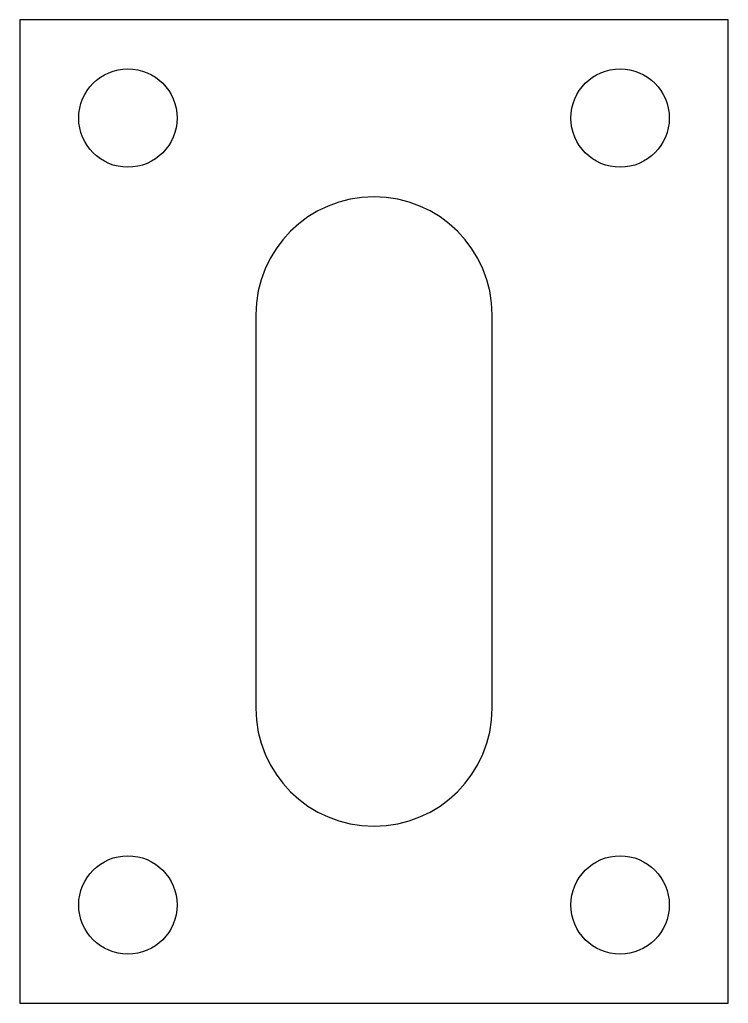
# Model space of a CAD drawing. Header units: millimetres. Extents: x -18 to 18, y -25 to 25.
import ezdxf

# ---------------------------------------------------------------- set-up
doc = ezdxf.new("R2010")
doc.units = ezdxf.units.MM

msp = doc.modelspace()

# ---------------------------------------------------------------- linework, layer by layer
at = {"color": 7, "linetype": 'Continuous', "lineweight": 25}
for p, q in [((-18, 25), (-18, -25)), ((18, 25), (-18, 25)), ((18, -25), (18, 25)), ((-6, 10), (-6, -10)), ((6, -10), (6, 10)), ((-18, -25), (18, -25))]:
    msp.add_line(p, q, dxfattribs=at)
for centre in [(-12.5, 20), (12.5, 20), (-12.5, -20), (12.5, -20)]:
    msp.add_circle(centre, 2.5, dxfattribs=at)
for centre, start, end in [((0, 10), 360, 180), ((0, -10), 180, 0)]:
    msp.add_arc(centre, 6, start, end, dxfattribs=at)

doc.saveas('drawing.dxf')
